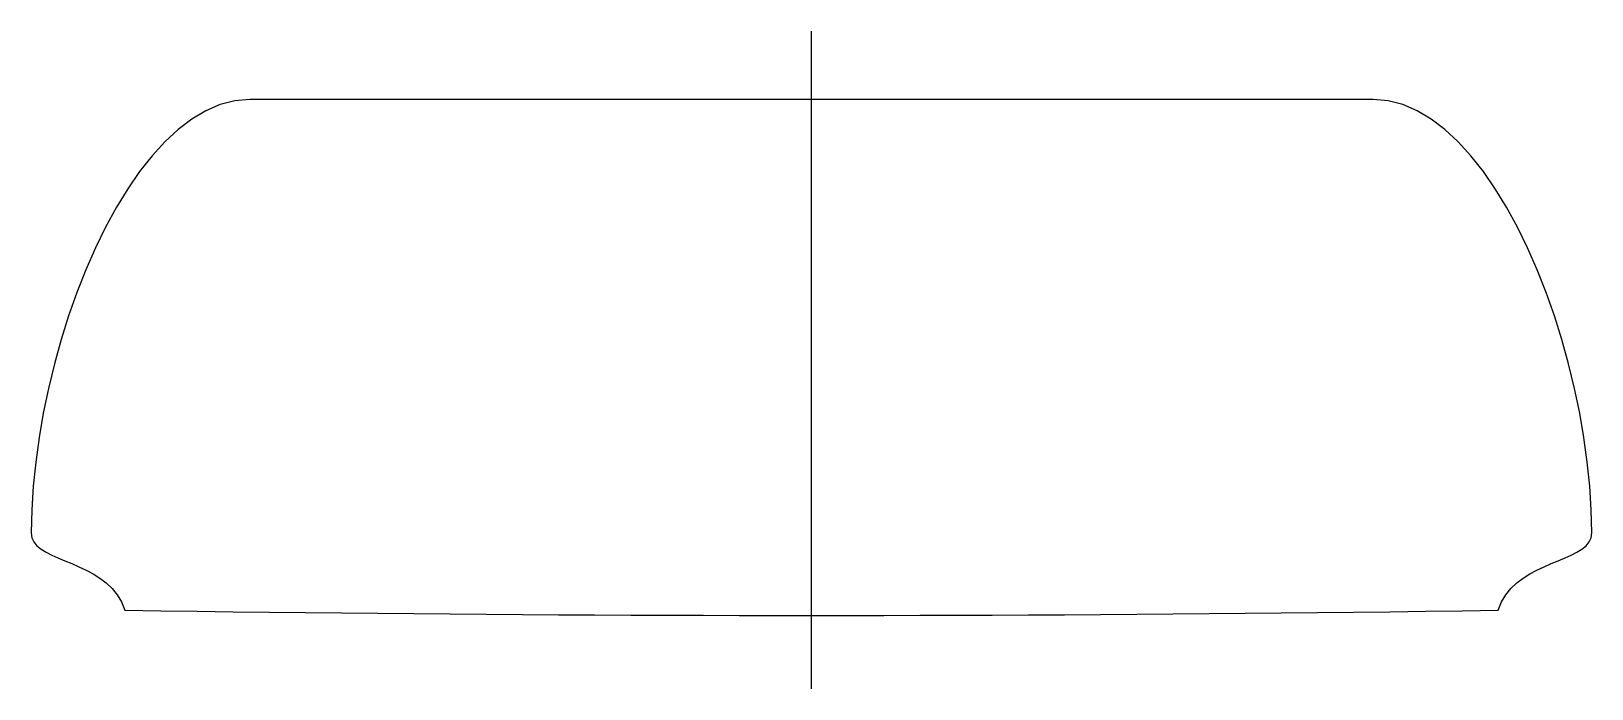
# Model space of a CAD drawing. Header units: metres. Extents: x -228 to 228, y -20 to 172.
import ezdxf

# ---------------------------------------------------------------- set-up
doc = ezdxf.new("R2010")
doc.units = ezdxf.units.M

msp = doc.modelspace()

# ---------------------------------------------------------------- linework, layer by layer
at = {"layer": 'CUT'}
for p, q in [((-173.049, 150.9444), (-177.2472, 149.1581)), ((-168.7647, 152.046), (-173.049, 150.9444)), ((-164.4041, 152.4223), (-168.7647, 152.046)), ((-156.1839, 152.4223), (-164.4041, 152.4223)), ((-147.9637, 152.4223), (-156.1839, 152.4223)), ((-139.7434, 152.4223), (-147.9637, 152.4223)), ((-131.5232, 152.4223), (-139.7434, 152.4223)), ((-123.303, 152.4223), (-131.5232, 152.4223)), ((-115.0828, 152.4223), (-123.303, 152.4223)), ((-106.8626, 152.4223), (-115.0828, 152.4223)), ((-98.6424, 152.4223), (-106.8626, 152.4223)), ((-90.4222, 152.4223), (-98.6424, 152.4223)), ((-82.202, 152.4223), (-90.4222, 152.4223)), ((-73.9818, 152.4223), (-82.202, 152.4223)), ((-65.7616, 152.4223), (-73.9818, 152.4223)), ((-57.5414, 152.4223), (-65.7616, 152.4223)), ((-49.3212, 152.4223), (-57.5414, 152.4223)), ((-41.101, 152.4223), (-49.3212, 152.4223)), ((-32.8808, 152.4223), (-41.101, 152.4223)), ((-24.6606, 152.4223), (-32.8808, 152.4223)), ((-16.4404, 152.4223), (-24.6606, 152.4223)), ((-8.2202, 152.4223), (-16.4404, 152.4223)), ((0, 152.4223), (-8.2202, 152.4223)), ((8.2202, 152.4223), (0, 152.4223)), ((0, 152.4223), (0, 152.4223)), ((16.4404, 152.4223), (8.2202, 152.4223)), ((24.6606, 152.4223), (16.4404, 152.4223)), ((32.8808, 152.4223), (24.6606, 152.4223)), ((41.101, 152.4223), (32.8808, 152.4223)), ((49.3212, 152.4223), (41.101, 152.4223)), ((57.5414, 152.4223), (49.3212, 152.4223)), ((65.7616, 152.4223), (57.5414, 152.4223)), ((73.9818, 152.4223), (65.7616, 152.4223)), ((82.202, 152.4223), (73.9818, 152.4223)), ((90.4222, 152.4223), (82.202, 152.4223)), ((98.6424, 152.4223), (90.4222, 152.4223)), ((106.8626, 152.4223), (98.6424, 152.4223)), ((115.0828, 152.4223), (106.8626, 152.4223)), ((123.303, 152.4223), (115.0828, 152.4223)), ((131.5232, 152.4223), (123.303, 152.4223)), ((139.7434, 152.4223), (131.5232, 152.4223)), ((147.9637, 152.4223), (139.7434, 152.4223)), ((156.1839, 152.4223), (147.9637, 152.4223)), ((164.4041, 152.4223), (156.1839, 152.4223)), ((168.7647, 152.046), (164.4041, 152.4223)), ((173.049, 150.9444), (168.7647, 152.046)), ((177.2472, 149.1581), (173.049, 150.9444)), ((-181.3498, 146.7279), (-185.3469, 143.6946)), ((-177.2472, 149.1581), (-181.3498, 146.7279)), ((181.3498, 146.7279), (177.2472, 149.1581)), ((185.3469, 143.6946), (181.3498, 146.7279)), ((-185.3469, 143.6946), (-189.2288, 140.0988)), ((189.2288, 140.0988), (185.3469, 143.6946)), ((-189.2288, 140.0988), (-192.9858, 135.9812)), ((192.9858, 135.9812), (189.2288, 140.0988)), ((-192.9858, 135.9812), (-196.6083, 131.3826)), ((196.6083, 131.3826), (192.9858, 135.9812)), ((-196.6083, 131.3826), (-200.0865, 126.3438)), ((200.0865, 126.3438), (196.6083, 131.3826)), ((-200.0865, 126.3438), (-203.4106, 120.9054)), ((203.4106, 120.9054), (200.0865, 126.3438)), ((-203.4106, 120.9054), (-206.5711, 115.1081)), ((206.5711, 115.1081), (203.4106, 120.9054)), ((-206.5711, 115.1081), (-209.5581, 108.9928)), ((209.5581, 108.9928), (206.5711, 115.1081)), ((-209.5581, 108.9928), (-212.3619, 102.6001)), ((212.3619, 102.6001), (209.5581, 108.9928)), ((-212.3619, 102.6001), (-214.9729, 95.9707)), ((214.9729, 95.9707), (212.3619, 102.6001)), ((-214.9729, 95.9707), (-217.3814, 89.1454)), ((217.3814, 89.1454), (214.9729, 95.9707)), ((-217.3814, 89.1454), (-219.5775, 82.1649)), ((219.5775, 82.1649), (217.3814, 89.1454)), ((-219.5775, 82.1649), (-221.5517, 75.0699)), ((221.5517, 75.0699), (219.5775, 82.1649)), ((-221.5517, 75.0699), (-223.2941, 67.9012)), ((223.2941, 67.9012), (221.5517, 75.0699)), ((-223.2941, 67.9012), (-224.7951, 60.6995)), ((224.7951, 60.6995), (223.2941, 67.9012)), ((-224.7951, 60.6995), (-226.045, 53.5054)), ((226.045, 53.5054), (224.7951, 60.6995)), ((-226.045, 53.5054), (-227.034, 46.3598)), ((227.034, 46.3598), (226.045, 53.5054)), ((-227.034, 46.3598), (-227.7525, 39.3034)), ((227.7525, 39.3034), (227.034, 46.3598)), ((-227.7525, 39.3034), (-228.1907, 32.3768)), ((228.1907, 32.3768), (227.7525, 39.3034)), ((-228.1907, 32.3768), (-228.339, 25.6209)), ((228.339, 25.6209), (228.1907, 32.3768)), ((-228.339, 25.6209), (-228.1378, 24.2081)), ((-228.1378, 24.2081), (-227.5619, 22.9649)), ((-227.5619, 22.9649), (-226.6523, 21.8628)), ((226.6523, 21.8628), (227.5619, 22.9649)), ((227.5619, 22.9649), (228.1378, 24.2081)), ((228.1378, 24.2081), (228.339, 25.6209)), ((-226.6523, 21.8628), (-225.4501, 20.8735)), ((-225.4501, 20.8735), (-223.9966, 19.9688)), ((-223.9966, 19.9688), (-222.3327, 19.1204)), ((-222.3327, 19.1204), (-220.4998, 18.2998)), ((-220.4998, 18.2998), (-218.5388, 17.4788)), ((218.5388, 17.4788), (220.4998, 18.2998)), ((220.4998, 18.2998), (222.3327, 19.1204)), ((222.3327, 19.1204), (223.9966, 19.9688)), ((223.9966, 19.9688), (225.4501, 20.8735)), ((225.4501, 20.8735), (226.6523, 21.8628)), ((-218.5388, 17.4788), (-216.4909, 16.6291)), ((-216.4909, 16.6291), (-214.3973, 15.7224)), ((-214.3973, 15.7224), (-212.2991, 14.7303)), ((-212.2991, 14.7303), (-210.2375, 13.6245)), ((210.2375, 13.6245), (212.2991, 14.7303)), ((212.2991, 14.7303), (214.3973, 15.7224)), ((214.3973, 15.7224), (216.4909, 16.6291)), ((216.4909, 16.6291), (218.5388, 17.4788)), ((-210.2375, 13.6245), (-208.2535, 12.3767)), ((-208.2535, 12.3767), (-206.3883, 10.9587)), ((-206.3883, 10.9587), (-204.6831, 9.342)), ((-204.6831, 9.342), (-203.1789, 7.4983)), ((203.1789, 7.4983), (204.6831, 9.342)), ((204.6831, 9.342), (206.3883, 10.9587)), ((206.3883, 10.9587), (208.2535, 12.3767)), ((208.2535, 12.3767), (210.2375, 13.6245)), ((-203.1789, 7.4983), (-201.9169, 5.3995)), ((-201.9169, 5.3995), (-200.9383, 3.017)), ((200.9383, 3.017), (201.9169, 5.3995)), ((201.9169, 5.3995), (203.1789, 7.4983)), ((-200.9383, 3.017), (-190.3626, 2.8583)), ((-190.3626, 2.8583), (-179.7869, 2.7081)), ((-179.7869, 2.7081), (-169.2112, 2.5665)), ((-169.2112, 2.5665), (-158.6355, 2.4335)), ((-158.6355, 2.4335), (-148.0598, 2.3091)), ((-148.0598, 2.3091), (-137.4841, 2.1933)), ((-137.4841, 2.1933), (-126.9084, 2.086)), ((-126.9084, 2.086), (-116.3327, 1.9873)), ((-116.3327, 1.9873), (-105.757, 1.8972)), ((-105.757, 1.8972), (-95.1813, 1.8157)), ((-95.1813, 1.8157), (-84.6056, 1.7428)), ((-84.6056, 1.7428), (-74.0299, 1.6784)), ((-74.0299, 1.6784), (-63.4542, 1.6227)), ((-63.4542, 1.6227), (-52.8785, 1.5755)), ((-52.8785, 1.5755), (-42.3028, 1.5369)), ((-42.3028, 1.5369), (-31.7271, 1.5068)), ((-31.7271, 1.5068), (-21.1514, 1.4854)), ((-21.1514, 1.4854), (-10.5757, 1.4725)), ((-10.5757, 1.4725), (0, 1.4682)), ((0, 1.4682), (10.5757, 1.4725)), ((0, 1.4682), (0, 1.4682)), ((10.5757, 1.4725), (21.1514, 1.4854)), ((21.1514, 1.4854), (31.7271, 1.5068)), ((31.7271, 1.5068), (42.3028, 1.5369)), ((42.3028, 1.5369), (52.8785, 1.5755)), ((52.8785, 1.5755), (63.4542, 1.6227)), ((63.4542, 1.6227), (74.0299, 1.6784)), ((74.0299, 1.6784), (84.6056, 1.7428)), ((84.6056, 1.7428), (95.1813, 1.8157)), ((95.1813, 1.8157), (105.757, 1.8972)), ((105.757, 1.8972), (116.3327, 1.9873)), ((116.3327, 1.9873), (126.9084, 2.086)), ((126.9084, 2.086), (137.4841, 2.1933)), ((137.4841, 2.1933), (148.0598, 2.3091)), ((148.0598, 2.3091), (158.6355, 2.4335)), ((158.6355, 2.4335), (169.2112, 2.5665)), ((169.2112, 2.5665), (179.7869, 2.7081)), ((179.7869, 2.7081), (190.3626, 2.8583)), ((190.3626, 2.8583), (200.9383, 3.017))]:
    msp.add_line(p, q, dxfattribs=at)
at = {"layer": 'REG'}
msp.add_line((0, -20), (0, 172.4223), dxfattribs=at)

doc.saveas('drawing.dxf')
